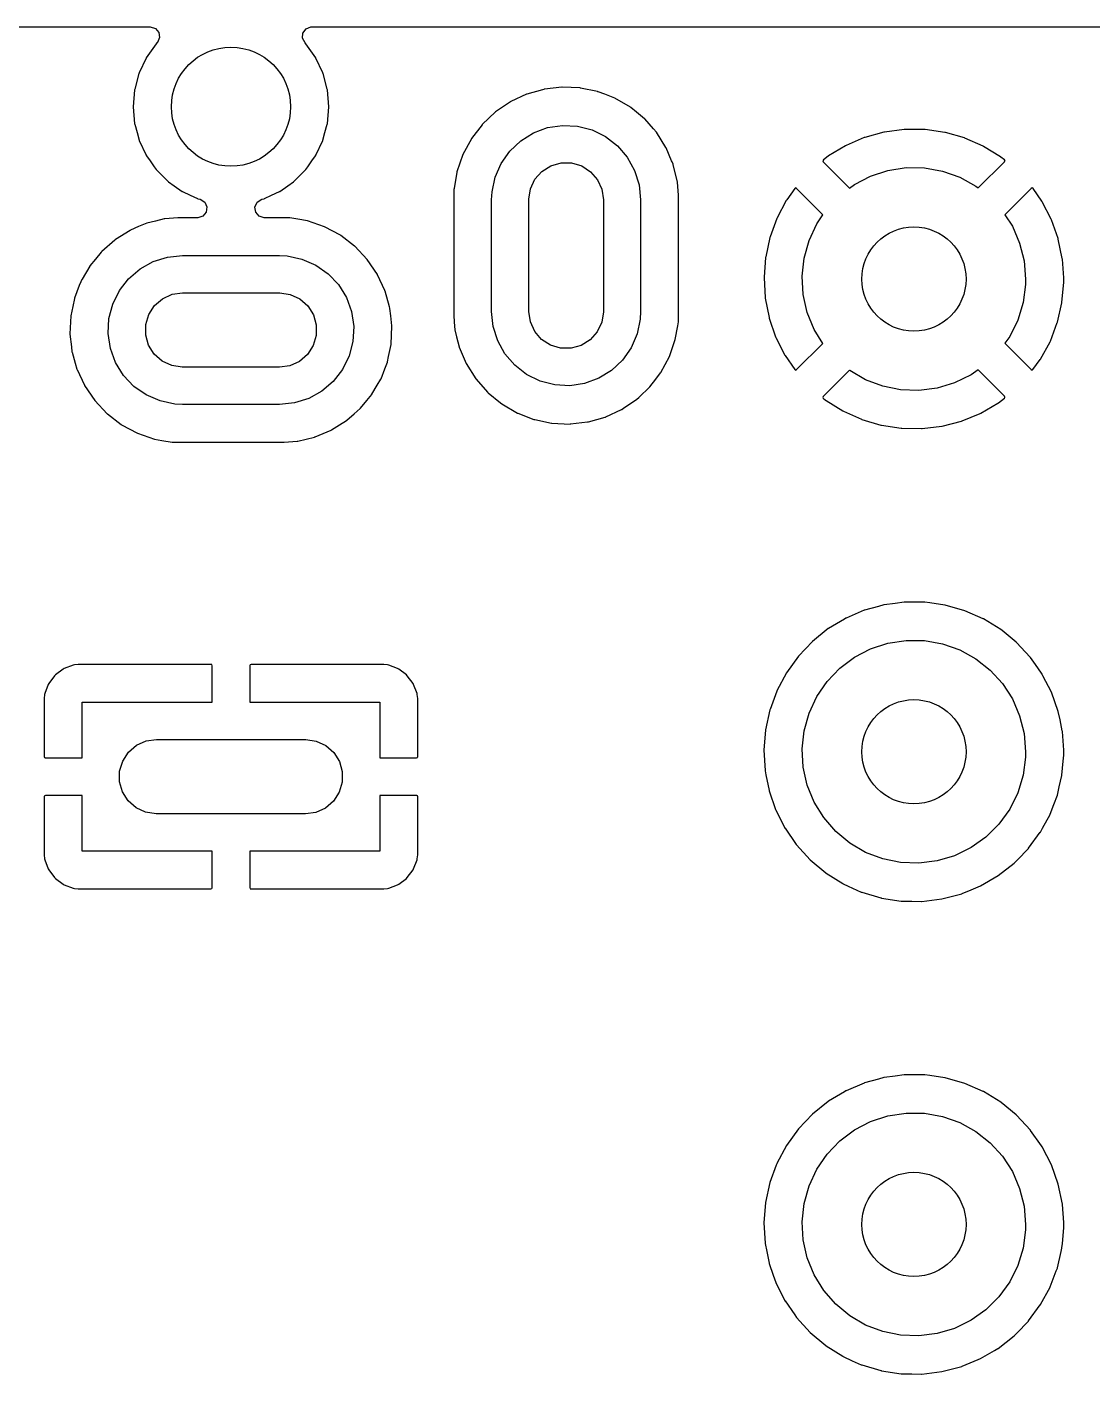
# Model space of a CAD drawing. Extents: x 108 to 192, y -154 to -46.
# Drawn here: x 136.96 to 151.26, y -64.33 to -46.23 of the extents above; entities that cross this region are included whole.
import ezdxf

# ---------------------------------------------------------------- set-up
doc = ezdxf.new("R2010")
doc.units = 0
doc.layers.add('BLACK', color=7, linetype='CONTINUOUS')

msp = doc.modelspace()

# ---------------------------------------------------------------- linework, layer by layer
at = {"layer": 'BLACK', "linetype": 'CONTINUOUS'}
for p, q in [((113.029, -46.2285), (138.617, -46.2285)), ((138.617, -46.2285), (138.685, -46.2485)), ((138.685, -46.2485), (138.731, -46.3022)), ((138.731, -46.3022), (138.742, -46.3724)), ((140.66, -46.3813), (140.665, -46.3105)), ((140.665, -46.3105), (140.708, -46.2536)), ((140.708, -46.2536), (140.774, -46.2288)), ((140.774, -46.2288), (140.783, -46.2285)), ((140.783, -46.2285), (187.326, -46.2285)), ((138.694, -46.4557), (138.562, -46.6433)), ((138.706, -46.4436), (138.694, -46.4557)), ((138.712, -46.437), (138.706, -46.4436)), ((138.742, -46.3724), (138.712, -46.437)), ((140.694, -46.4436), (140.66, -46.3813)), ((140.706, -46.4557), (140.694, -46.4436)), ((140.838, -46.6433), (140.706, -46.4557)), ((138.56, -46.6482), (138.468, -46.8458)), ((138.562, -46.6433), (138.56, -46.6482)), ((138.56, -46.6482), (138.56, -46.6482)), ((140.84, -46.6482), (140.838, -46.6433)), ((140.932, -46.8458), (140.84, -46.6482)), ((140.84, -46.6482), (140.84, -46.6482)), ((138.464, -46.8561), (138.408, -47.0648)), ((138.466, -46.8508), (138.464, -46.8561)), ((138.464, -46.8561), (138.464, -46.8561)), ((138.468, -46.8458), (138.466, -46.8508)), ((140.934, -46.8508), (140.932, -46.8458)), ((140.936, -46.8561), (140.934, -46.8508)), ((140.992, -47.0648), (140.936, -46.8561)), ((140.936, -46.8561), (140.936, -46.8561)), ((144.142, -47.0381), (143.911, -47.0648)), ((144.147, -47.0375), (144.142, -47.0381)), ((144.142, -47.0381), (144.142, -47.0381)), ((144.39, -47.0485), (144.147, -47.0375)), ((144.395, -47.0496), (144.39, -47.0485)), ((144.622, -47.0971), (144.395, -47.0496)), ((144.395, -47.0496), (144.395, -47.0496)), ((138.406, -47.0719), (138.387, -47.3)), ((138.408, -47.0648), (138.406, -47.0719)), ((140.994, -47.0719), (140.992, -47.0648)), ((141.013, -47.3), (140.994, -47.0719)), ((143.457, -47.232), (143.452, -47.2341)), ((143.668, -47.1336), (143.457, -47.232)), ((143.457, -47.232), (143.457, -47.232)), ((143.672, -47.1315), (143.668, -47.1336)), ((143.668, -47.1336), (143.668, -47.1336)), ((143.883, -47.0719), (143.672, -47.1315)), ((143.901, -47.0668), (143.883, -47.0719)), ((143.906, -47.0654), (143.901, -47.0668)), ((143.901, -47.0668), (143.901, -47.0668)), ((143.911, -47.0648), (143.906, -47.0654)), ((143.911, -47.0648), (143.911, -47.0648)), ((144.627, -47.0982), (144.622, -47.0971)), ((144.622, -47.0971), (144.622, -47.0971)), ((144.632, -47.1), (144.627, -47.0982)), ((144.72, -47.1336), (144.632, -47.1)), ((144.632, -47.1), (144.632, -47.1)), ((144.854, -47.1852), (144.72, -47.1336)), ((145.064, -47.3073), (144.854, -47.1852)), ((138.387, -47.3), (138.406, -47.5281)), ((140.994, -47.5281), (141.013, -47.3)), ((143.252, -47.3705), (143.075, -47.5373)), ((143.452, -47.2341), (143.252, -47.3705)), ((145.068, -47.3105), (145.064, -47.3073)), ((145.145, -47.374), (145.068, -47.3105)), ((145.068, -47.3105), (145.068, -47.3105)), ((145.251, -47.4613), (145.145, -47.374)), ((138.406, -47.5281), (138.408, -47.5334)), ((138.408, -47.5334), (138.408, -47.5334)), ((138.408, -47.5334), (138.439, -47.6477)), ((140.961, -47.6477), (140.992, -47.5334)), ((140.992, -47.5334), (140.994, -47.5281)), ((140.992, -47.5334), (140.992, -47.5334)), ((143.072, -47.5414), (142.931, -47.7262)), ((143.075, -47.5373), (143.072, -47.5414)), ((143.072, -47.5414), (143.072, -47.5414)), ((143.762, -47.6512), (143.951, -47.5814)), ((143.951, -47.5814), (144.151, -47.5512)), ((144.151, -47.5512), (144.353, -47.5618)), ((144.353, -47.5618), (144.549, -47.6127)), ((145.255, -47.4651), (145.251, -47.4613)), ((145.372, -47.5978), (145.255, -47.4651)), ((145.255, -47.4651), (145.255, -47.4651)), ((138.439, -47.6477), (138.466, -47.7492)), ((138.466, -47.7492), (138.468, -47.7542)), ((138.468, -47.7542), (138.468, -47.7542)), ((138.468, -47.7542), (138.56, -47.9518)), ((140.84, -47.9518), (140.932, -47.7542)), ((140.932, -47.7542), (140.934, -47.7492)), ((140.932, -47.7542), (140.932, -47.7542)), ((140.934, -47.7492), (140.961, -47.6477)), ((142.928, -47.7302), (142.813, -47.9441)), ((142.931, -47.7262), (142.928, -47.7302)), ((142.931, -47.7262), (142.931, -47.7262)), ((143.443, -47.8966), (143.59, -47.7577)), ((143.59, -47.7577), (143.762, -47.6512)), ((144.549, -47.6127), (144.73, -47.702)), ((144.73, -47.702), (144.89, -47.8258)), ((145.412, -47.6434), (145.372, -47.5978)), ((145.541, -47.8488), (145.412, -47.6434)), ((148.204, -47.7159), (147.96, -47.82)), ((148.212, -47.7131), (148.204, -47.7159)), ((148.468, -47.6431), (148.212, -47.7131)), ((148.476, -47.6415), (148.468, -47.6431)), ((148.739, -47.6068), (148.476, -47.6415)), ((148.748, -47.6063), (148.739, -47.6068)), ((149.013, -47.6077), (148.748, -47.6063)), ((149.022, -47.6083), (149.013, -47.6077)), ((149.284, -47.6457), (149.022, -47.6083)), ((149.293, -47.6475), (149.284, -47.6457)), ((149.548, -47.7201), (149.293, -47.6475)), ((149.556, -47.723), (149.548, -47.7201)), ((149.799, -47.8296), (149.556, -47.723)), ((138.56, -47.9518), (138.56, -47.9518)), ((138.56, -47.9518), (138.562, -47.9567)), ((138.562, -47.9567), (138.604, -48.0154)), ((140.796, -48.0154), (140.838, -47.9567)), ((140.838, -47.9567), (140.84, -47.9518)), ((140.84, -47.9518), (140.84, -47.9518)), ((142.813, -47.9441), (142.734, -48.1736)), ((143.327, -48.0621), (143.443, -47.8966)), ((144.89, -47.8258), (145.021, -47.9793)), ((145.543, -47.8535), (145.541, -47.8488)), ((145.617, -48.0275), (145.543, -47.8535)), ((147.953, -47.8239), (147.725, -47.9601)), ((147.96, -47.82), (147.953, -47.8239)), ((149.806, -47.8336), (149.799, -47.8296)), ((150.032, -47.9722), (149.806, -47.8336)), ((138.604, -48.0154), (138.669, -48.1093)), ((138.669, -48.1093), (138.694, -48.1443)), ((140.706, -48.1443), (140.731, -48.1093)), ((140.731, -48.1093), (140.796, -48.0154)), ((143.247, -48.2476), (143.327, -48.0621)), ((143.876, -48.1692), (143.996, -48.0936)), ((143.996, -48.0936), (144.132, -48.0546)), ((144.132, -48.0546), (144.274, -48.0555)), ((144.274, -48.0555), (144.41, -48.0961)), ((144.41, -48.0961), (144.529, -48.1732)), ((145.021, -47.9793), (145.119, -48.1561)), ((145.622, -48.0392), (145.617, -48.0275)), ((145.636, -48.0723), (145.622, -48.0392)), ((145.637, -48.0772), (145.636, -48.0723)), ((145.652, -48.1365), (145.637, -48.0772)), ((145.694, -48.308), (145.652, -48.1365)), ((147.655, -48.0154), (147.647, -48.0275)), ((147.647, -48.0275), (147.653, -48.0388)), ((147.653, -48.0388), (148.007, -48.3932)), ((147.718, -47.965), (147.655, -48.0154)), ((147.725, -47.9601), (147.718, -47.965)), ((148.522, -48.1558), (148.765, -48.1187)), ((148.765, -48.1187), (149.011, -48.1217)), ((149.011, -48.1217), (149.253, -48.1648)), ((149.734, -48.3921), (150.087, -48.0392)), ((150.039, -47.9771), (150.032, -47.9722)), ((150.086, -48.0158), (150.039, -47.9771)), ((150.094, -48.026), (150.086, -48.0158)), ((150.087, -48.0392), (150.093, -48.0275)), ((150.093, -48.0275), (150.094, -48.026)), ((138.694, -48.1443), (138.856, -48.3062)), ((138.856, -48.3062), (138.86, -48.3094)), ((138.86, -48.3094), (138.86, -48.3094)), ((138.86, -48.3094), (138.938, -48.3641)), ((140.462, -48.3641), (140.54, -48.3094)), ((140.54, -48.3094), (140.544, -48.3062)), ((140.54, -48.3094), (140.54, -48.3094)), ((140.544, -48.3062), (140.706, -48.1443)), ((142.733, -48.1786), (142.695, -48.3994)), ((142.734, -48.1736), (142.733, -48.1786)), ((143.205, -48.4455), (143.247, -48.2476)), ((143.722, -48.4038), (143.782, -48.2755)), ((143.782, -48.2755), (143.876, -48.1692)), ((144.529, -48.1732), (144.621, -48.2806)), ((144.621, -48.2806), (144.68, -48.4097)), ((145.119, -48.1561), (145.18, -48.3489)), ((145.694, -48.3131), (145.694, -48.308)), ((145.708, -48.4865), (145.694, -48.3131)), ((145.694, -48.3131), (145.694, -48.3131)), ((148.071, -48.3457), (148.289, -48.2322)), ((148.289, -48.2322), (148.522, -48.1558)), ((149.253, -48.1648), (149.485, -48.2468)), ((149.485, -48.2468), (149.7, -48.3656)), ((138.938, -48.3641), (139.043, -48.4375)), ((139.043, -48.4375), (139.048, -48.4398)), ((139.048, -48.4398), (139.048, -48.4398)), ((139.048, -48.4398), (139.154, -48.489)), ((139.154, -48.489), (139.251, -48.5343)), ((140.149, -48.5343), (140.246, -48.489)), ((140.246, -48.489), (140.352, -48.4398)), ((140.352, -48.4398), (140.357, -48.4375)), ((140.352, -48.4398), (140.352, -48.4398)), ((140.357, -48.4375), (140.462, -48.3641)), ((142.693, -48.4128), (142.691, -48.4419)), ((142.691, -48.4419), (142.691, -50.111)), ((142.695, -48.3994), (142.693, -48.4128)), ((143.2, -48.55), (143.205, -48.4455)), ((143.7, -48.5439), (143.722, -48.4038)), ((144.68, -48.4097), (144.7, -48.55)), ((145.18, -48.3489), (145.2, -48.55)), ((145.708, -48.489), (145.708, -48.4865)), ((145.708, -50.1581), (145.708, -48.489)), ((147.27, -48.4004), (147.162, -48.5509)), ((147.282, -48.3915), (147.27, -48.4004)), ((147.294, -48.398), (147.282, -48.3915)), ((147.649, -48.7527), (147.294, -48.398)), ((148.007, -48.3932), (148.071, -48.3457)), ((149.7, -48.3656), (149.734, -48.3921)), ((150.446, -48.3981), (150.092, -48.752)), ((150.46, -48.391), (150.446, -48.3981)), ((150.47, -48.3994), (150.46, -48.391)), ((150.589, -48.5689), (150.47, -48.3994)), ((139.251, -48.5343), (139.256, -48.5357)), ((139.256, -48.5357), (139.256, -48.5357)), ((139.256, -48.5357), (139.286, -48.5438)), ((139.286, -48.5438), (139.347, -48.5807)), ((139.347, -48.5807), (139.378, -48.6446)), ((139.378, -48.6446), (139.369, -48.7151)), ((140.022, -48.6476), (140.051, -48.583)), ((140.032, -48.7178), (140.022, -48.6476)), ((140.051, -48.583), (140.114, -48.5438)), ((140.114, -48.5438), (140.144, -48.5357)), ((140.144, -48.5357), (140.149, -48.5343)), ((140.144, -48.5357), (140.144, -48.5357)), ((143.2, -50.05), (143.2, -48.55)), ((143.7, -48.55), (143.7, -48.5439)), ((143.7, -50.05), (143.7, -48.55)), ((144.7, -48.55), (144.7, -50.05)), ((145.2, -48.55), (145.2, -50.05)), ((147.157, -48.5582), (147.033, -48.7926)), ((147.162, -48.5509), (147.157, -48.5582)), ((150.594, -48.5762), (150.589, -48.5689)), ((150.715, -48.8119), (150.594, -48.5762)), ((138.687, -48.8358), (138.572, -48.864)), ((138.803, -48.8073), (138.687, -48.8358)), ((138.808, -48.8061), (138.803, -48.8073)), ((138.803, -48.8073), (138.803, -48.8073)), ((138.813, -48.8057), (138.808, -48.8061)), ((138.986, -48.7917), (138.813, -48.8057)), ((138.813, -48.8057), (138.813, -48.8057)), ((138.989, -48.7915), (138.986, -48.7917)), ((138.986, -48.7917), (138.986, -48.7917)), ((139.254, -48.7915), (138.989, -48.7915)), ((139.324, -48.7698), (139.254, -48.7915)), ((139.369, -48.7151), (139.324, -48.7698)), ((140.078, -48.7715), (140.032, -48.7178)), ((140.146, -48.7915), (140.078, -48.7715)), ((140.458, -48.7915), (140.146, -48.7915)), ((140.459, -48.7916), (140.458, -48.7915)), ((140.483, -48.7926), (140.459, -48.7916)), ((140.459, -48.7916), (140.459, -48.7916)), ((140.487, -48.7928), (140.483, -48.7926)), ((140.483, -48.7926), (140.483, -48.7926)), ((140.491, -48.7935), (140.487, -48.7928)), ((140.597, -48.8119), (140.491, -48.7935)), ((140.491, -48.7935), (140.491, -48.7935)), ((140.726, -48.8341), (140.597, -48.8119)), ((140.956, -48.9132), (140.726, -48.8341)), ((147.03, -48.8004), (146.939, -49.0494)), ((147.033, -48.7926), (147.03, -48.8004)), ((147.566, -48.8741), (147.649, -48.7527)), ((150.092, -48.752), (150.192, -48.9062)), ((150.719, -48.8197), (150.715, -48.8119)), ((150.807, -49.0697), (150.719, -48.8197)), ((138.345, -48.9615), (138.148, -49.0855)), ((138.349, -48.9588), (138.345, -48.9615)), ((138.46, -48.9115), (138.349, -48.9588)), ((138.568, -48.8659), (138.46, -48.9115)), ((138.572, -48.864), (138.568, -48.8659)), ((138.568, -48.8659), (138.568, -48.8659)), ((141.17, -49.0279), (140.956, -48.9132)), ((141.174, -49.0309), (141.17, -49.0279)), ((141.174, -49.031), (141.174, -49.0309)), ((141.359, -49.1722), (141.174, -49.031)), ((147.462, -49.0971), (147.566, -48.8741)), ((150.192, -48.9062), (150.29, -49.1316)), ((138.14, -49.0915), (137.965, -49.2453)), ((138.143, -49.0882), (138.14, -49.0915)), ((138.148, -49.0855), (138.143, -49.0882)), ((138.148, -49.0855), (138.148, -49.0855)), ((141.363, -49.1753), (141.359, -49.1722)), ((141.529, -49.3517), (141.363, -49.1753)), ((146.936, -49.0577), (146.88, -49.3168)), ((146.939, -49.0494), (146.936, -49.0577)), ((147.397, -49.3339), (147.462, -49.0971)), ((150.29, -49.1316), (150.35, -49.37)), ((150.809, -49.0779), (150.807, -49.0697)), ((150.863, -49.3376), (150.809, -49.0779)), ((137.881, -49.3461), (137.807, -49.4363)), ((137.958, -49.2526), (137.881, -49.3461)), ((137.961, -49.2487), (137.958, -49.2526)), ((137.958, -49.2526), (137.958, -49.2526)), ((137.965, -49.2454), (137.961, -49.2487)), ((137.965, -49.2453), (137.965, -49.2454)), ((138.479, -49.4789), (138.656, -49.3809)), ((138.656, -49.3809), (138.849, -49.3204)), ((138.849, -49.3204), (139.05, -49.3)), ((139.05, -49.3), (140.35, -49.3)), ((140.35, -49.3), (140.455, -49.3055)), ((140.455, -49.3055), (140.652, -49.3468)), ((140.652, -49.3468), (140.838, -49.4271)), ((141.666, -49.5525), (141.529, -49.3517)), ((146.879, -49.3252), (146.858, -49.5897)), ((146.88, -49.3168), (146.879, -49.3252)), ((147.37, -49.5784), (147.397, -49.3339)), ((150.35, -49.37), (150.37, -49.615)), ((150.864, -49.3461), (150.863, -49.3376)), ((150.882, -49.5982), (150.864, -49.3461)), ((137.805, -49.4406), (137.702, -49.6175)), ((137.807, -49.4363), (137.805, -49.4406)), ((138.326, -49.6104), (138.479, -49.4789)), ((140.838, -49.4271), (141.003, -49.543)), ((141.003, -49.543), (141.142, -49.6899)), ((141.668, -49.557), (141.666, -49.5525)), ((141.766, -49.7679), (141.668, -49.557)), ((141.668, -49.557), (141.668, -49.557)), ((147.385, -49.8238), (147.37, -49.5784)), ((137.663, -49.7041), (137.598, -49.8727)), ((137.683, -49.6508), (137.663, -49.7041)), ((137.685, -49.6461), (137.683, -49.6508)), ((137.702, -49.6175), (137.685, -49.6461)), ((138.202, -49.7701), (138.326, -49.6104)), ((141.142, -49.6899), (141.249, -49.8616)), ((146.858, -49.5897), (146.858, -49.5982)), ((146.858, -49.5982), (146.873, -49.863)), ((150.368, -49.6883), (150.336, -49.932)), ((150.37, -49.615), (150.368, -49.6883)), ((150.858, -49.9256), (150.882, -49.6596)), ((150.883, -49.6125), (150.882, -49.5982)), ((150.882, -49.6547), (150.883, -49.6175)), ((150.882, -49.6596), (150.882, -49.6547)), ((150.883, -49.6175), (150.883, -49.6125)), ((137.597, -49.8777), (137.575, -49.9838)), ((137.598, -49.8727), (137.597, -49.8777)), ((137.597, -49.8777), (137.597, -49.8777)), ((138.113, -49.9514), (138.202, -49.7701)), ((138.673, -49.9713), (138.781, -49.8788)), ((138.781, -49.8788), (138.91, -49.8201)), ((138.91, -49.8201), (139.05, -49.8)), ((139.05, -49.8), (140.35, -49.8)), ((140.35, -49.8), (140.356, -49.8)), ((140.356, -49.8), (140.496, -49.8218)), ((140.496, -49.8218), (140.625, -49.8821)), ((140.625, -49.8821), (140.731, -49.9759)), ((141.249, -49.8616), (141.319, -50.0513)), ((141.768, -49.7725), (141.766, -49.7679)), ((141.766, -49.7679), (141.766, -49.7679)), ((141.77, -49.7773), (141.768, -49.7725)), ((141.829, -49.987), (141.77, -49.7773)), ((146.873, -49.863), (146.874, -49.8715)), ((146.874, -49.8715), (146.925, -50.1317)), ((147.439, -50.0636), (147.385, -49.8238)), ((150.336, -49.932), (150.265, -50.1672)), ((150.798, -50.1925), (150.857, -49.934)), ((150.857, -49.934), (150.858, -49.9256)), ((137.549, -50.1103), (137.538, -50.3528)), ((137.575, -49.9838), (137.549, -50.1103)), ((138.062, -50.147), (138.113, -49.9514)), ((138.555, -50.2261), (138.596, -50.0903)), ((138.596, -50.0903), (138.673, -49.9713)), ((140.731, -49.9759), (140.806, -50.0958)), ((140.806, -50.0958), (140.845, -50.2321)), ((141.319, -50.0513), (141.349, -50.2511)), ((141.835, -50.006), (141.829, -49.987)), ((141.835, -50.0111), (141.835, -50.006)), ((141.847, -50.111), (141.835, -50.0111)), ((141.835, -50.0111), (141.835, -50.0111)), ((141.862, -50.2422), (141.847, -50.111)), ((142.691, -50.111), (142.692, -50.1135)), ((142.692, -50.1135), (142.703, -50.2522)), ((142.692, -50.1135), (142.692, -50.1135)), ((143.22, -50.2511), (143.2, -50.05)), ((143.72, -50.1903), (143.7, -50.05)), ((144.7, -50.0561), (144.678, -50.1962)), ((144.7, -50.05), (144.7, -50.0561)), ((145.2, -50.05), (145.195, -50.1545)), ((147.531, -50.2913), (147.439, -50.0636)), ((138.051, -50.3488), (138.062, -50.147)), ((138.555, -50.3679), (138.555, -50.2261)), ((140.845, -50.2321), (140.845, -50.3739)), ((141.349, -50.2511), (141.338, -50.453)), ((141.851, -50.4897), (141.862, -50.2472)), ((141.862, -50.2472), (141.862, -50.2422)), ((142.703, -50.2522), (142.706, -50.292)), ((142.706, -50.292), (142.707, -50.2969)), ((142.707, -50.2969), (142.707, -50.2969)), ((142.707, -50.2969), (142.73, -50.3909)), ((143.281, -50.4439), (143.22, -50.2511)), ((143.779, -50.3194), (143.72, -50.1903)), ((144.678, -50.1962), (144.618, -50.3245)), ((145.195, -50.1545), (145.153, -50.3524)), ((145.666, -50.4264), (145.698, -50.2422)), ((145.698, -50.2422), (145.707, -50.1911)), ((145.707, -50.1872), (145.708, -50.1581)), ((145.707, -50.1911), (145.707, -50.1872)), ((145.707, -50.1911), (145.707, -50.1911)), ((146.925, -50.1317), (146.927, -50.14)), ((146.927, -50.14), (147.013, -50.3909)), ((147.646, -50.4794), (147.531, -50.2913)), ((150.265, -50.1672), (150.156, -50.3876)), ((150.702, -50.4488), (150.795, -50.2007)), ((150.795, -50.2007), (150.798, -50.1925)), ((137.538, -50.3528), (137.538, -50.3578)), ((137.538, -50.3578), (137.538, -50.3578)), ((137.538, -50.3578), (137.558, -50.5277)), ((138.081, -50.5487), (138.051, -50.3488)), ((138.594, -50.5042), (138.555, -50.3679)), ((140.845, -50.3739), (140.804, -50.5097)), ((141.338, -50.453), (141.287, -50.6486)), ((141.85, -50.4946), (141.851, -50.4897)), ((142.73, -50.3909), (142.764, -50.5277)), ((143.379, -50.6207), (143.281, -50.4439)), ((143.871, -50.4268), (143.779, -50.3194)), ((143.99, -50.5039), (143.871, -50.4268)), ((144.524, -50.4308), (144.404, -50.5064)), ((144.618, -50.3245), (144.524, -50.4308)), ((145.153, -50.3524), (145.073, -50.5379)), ((145.587, -50.6559), (145.666, -50.4264)), ((147.013, -50.3909), (147.016, -50.3988)), ((147.016, -50.3988), (147.136, -50.6357)), ((147.293, -50.8324), (147.646, -50.4794)), ((150.156, -50.3876), (150.091, -50.4772)), ((150.091, -50.4772), (150.446, -50.8315)), ((150.571, -50.6897), (150.698, -50.4566)), ((150.698, -50.4566), (150.702, -50.4488)), ((137.558, -50.5277), (137.565, -50.594)), ((137.565, -50.594), (137.567, -50.5988)), ((137.567, -50.5988), (137.567, -50.5988)), ((137.567, -50.5988), (137.609, -50.7465)), ((138.151, -50.7384), (138.081, -50.5487)), ((138.669, -50.6241), (138.594, -50.5042)), ((138.775, -50.7179), (138.669, -50.6241)), ((140.727, -50.6287), (140.619, -50.7212)), ((140.804, -50.5097), (140.727, -50.6287)), ((141.287, -50.6486), (141.198, -50.8299)), ((141.802, -50.7273), (141.817, -50.6559)), ((141.817, -50.6559), (141.85, -50.4946)), ((141.85, -50.4946), (141.85, -50.4946)), ((142.764, -50.5277), (142.766, -50.5324)), ((142.766, -50.5324), (142.766, -50.5324)), ((142.766, -50.5324), (142.792, -50.594)), ((142.792, -50.594), (142.859, -50.7512)), ((143.51, -50.7742), (143.379, -50.6207)), ((144.126, -50.5445), (143.99, -50.5039)), ((144.268, -50.5454), (144.126, -50.5445)), ((144.404, -50.5064), (144.268, -50.5454)), ((145.073, -50.5379), (144.957, -50.7034)), ((145.472, -50.8698), (145.587, -50.6559)), ((147.136, -50.6357), (147.14, -50.6431)), ((147.14, -50.6431), (147.269, -50.8312)), ((137.609, -50.7465), (137.632, -50.8275)), ((137.632, -50.8275), (137.634, -50.8321)), ((137.634, -50.8321), (137.634, -50.8321)), ((137.634, -50.8321), (137.732, -51.043)), ((138.258, -50.9101), (138.151, -50.7384)), ((138.904, -50.7782), (138.775, -50.7179)), ((139.044, -50.8), (138.904, -50.7782)), ((139.05, -50.8), (139.044, -50.8)), ((140.35, -50.8), (139.05, -50.8)), ((140.49, -50.7799), (140.35, -50.8)), ((140.619, -50.7212), (140.49, -50.7799)), ((141.198, -50.8299), (141.074, -50.9896)), ((141.715, -50.9539), (141.765, -50.8227)), ((141.765, -50.8227), (141.8, -50.732)), ((141.8, -50.732), (141.802, -50.7273)), ((141.8, -50.732), (141.8, -50.732)), ((142.859, -50.7512), (142.988, -50.9566)), ((143.67, -50.898), (143.51, -50.7742)), ((144.81, -50.8423), (144.638, -50.9488)), ((144.957, -50.7034), (144.81, -50.8423)), ((147.269, -50.8312), (147.28, -50.8396)), ((147.28, -50.8396), (147.293, -50.8324)), ((148.005, -50.8396), (147.653, -51.1913)), ((148.01, -50.8437), (148.005, -50.8396)), ((148.222, -50.9677), (148.01, -50.8437)), ((149.732, -50.8363), (149.638, -50.9034)), ((150.087, -51.1908), (149.732, -50.8363)), ((150.446, -50.8315), (150.458, -50.8382)), ((150.458, -50.8382), (150.469, -50.8295)), ((150.469, -50.8295), (150.567, -50.6969)), ((150.567, -50.6969), (150.571, -50.6897)), ((138.397, -51.057), (138.258, -50.9101)), ((141.074, -50.9896), (140.921, -51.1211)), ((141.663, -51.043), (141.712, -50.9583)), ((141.712, -50.9583), (141.715, -50.9539)), ((141.712, -50.9583), (141.712, -50.9583)), ((142.988, -50.9566), (142.992, -50.9604)), ((142.992, -50.9604), (143.145, -51.1349)), ((143.851, -50.9873), (143.67, -50.898)), ((144.047, -51.0382), (143.851, -50.9873)), ((144.449, -51.0186), (144.249, -51.0488)), ((144.638, -50.9488), (144.449, -51.0186)), ((145.325, -51.0627), (145.404, -50.9583)), ((145.404, -50.9583), (145.469, -50.8738)), ((145.469, -50.8738), (145.472, -50.8698)), ((145.469, -50.8738), (145.469, -50.8738)), ((148.452, -51.0554), (148.222, -50.9677)), ((149.417, -51.0116), (149.182, -51.0822)), ((149.638, -50.9034), (149.417, -51.0116)), ((137.732, -51.043), (137.734, -51.0475)), ((137.734, -51.0475), (137.871, -51.2483)), ((138.562, -51.1729), (138.397, -51.057)), ((138.748, -51.2532), (138.562, -51.1729)), ((140.921, -51.1211), (140.744, -51.2191)), ((141.523, -51.2483), (141.59, -51.1676)), ((141.59, -51.1676), (141.593, -51.1637)), ((141.59, -51.1676), (141.59, -51.1676)), ((141.593, -51.1637), (141.663, -51.043)), ((143.145, -51.1349), (143.145, -51.1349)), ((143.145, -51.1349), (143.149, -51.1387)), ((143.149, -51.1387), (143.153, -51.1419)), ((143.153, -51.1419), (143.153, -51.1419)), ((143.153, -51.1419), (143.317, -51.277)), ((144.249, -51.0488), (144.047, -51.0382)), ((145.148, -51.2295), (145.175, -51.2047)), ((145.175, -51.2047), (145.325, -51.0627)), ((147.653, -51.1913), (147.646, -51.2047)), ((147.646, -51.2047), (147.653, -51.2146)), ((148.692, -51.1044), (148.452, -51.0554)), ((148.938, -51.1135), (148.692, -51.1044)), ((149.182, -51.0822), (148.938, -51.1135)), ((150.085, -51.2143), (150.092, -51.2047)), ((150.093, -51.2024), (150.087, -51.1908)), ((150.092, -51.2047), (150.093, -51.2024)), ((137.871, -51.2483), (138.037, -51.4247)), ((138.945, -51.2945), (138.748, -51.2532)), ((139.05, -51.3), (138.945, -51.2945)), ((140.35, -51.3), (139.05, -51.3)), ((140.551, -51.2796), (140.35, -51.3)), ((140.744, -51.2191), (140.551, -51.2796)), ((141.355, -51.4247), (141.435, -51.3546)), ((141.435, -51.3546), (141.439, -51.3513)), ((141.435, -51.3546), (141.435, -51.3546)), ((141.439, -51.3513), (141.523, -51.2483)), ((143.317, -51.277), (143.336, -51.2927)), ((143.336, -51.2927), (143.546, -51.4148)), ((144.732, -51.4664), (144.943, -51.368)), ((144.943, -51.368), (144.948, -51.3659)), ((144.943, -51.368), (144.943, -51.368)), ((144.948, -51.3659), (144.975, -51.3474)), ((144.975, -51.3474), (145.144, -51.2323)), ((145.144, -51.2323), (145.148, -51.2295)), ((147.653, -51.2146), (147.684, -51.2406)), ((147.684, -51.2406), (147.691, -51.2456)), ((147.691, -51.2456), (147.915, -51.3865)), ((147.915, -51.3865), (147.923, -51.3906)), ((147.923, -51.3906), (148.165, -51.4997)), ((149.769, -51.4156), (149.998, -51.2818)), ((149.998, -51.2818), (150.005, -51.277)), ((150.005, -51.277), (150.085, -51.2143)), ((138.037, -51.4247), (138.041, -51.4278)), ((138.041, -51.4278), (138.041, -51.4278)), ((138.041, -51.4278), (138.226, -51.569)), ((138.226, -51.569), (138.226, -51.569)), ((138.226, -51.569), (138.23, -51.5721)), ((138.23, -51.5721), (138.444, -51.6868)), ((141.051, -51.6412), (141.157, -51.5745)), ((141.157, -51.5745), (141.252, -51.5145)), ((141.252, -51.5145), (141.257, -51.5118)), ((141.252, -51.5145), (141.252, -51.5145)), ((141.257, -51.5118), (141.355, -51.4247)), ((143.546, -51.4148), (143.551, -51.4167)), ((143.551, -51.4167), (143.768, -51.5)), ((143.768, -51.5), (143.768, -51.5)), ((143.768, -51.5), (143.773, -51.5018)), ((143.773, -51.5018), (143.778, -51.5029)), ((143.778, -51.5029), (143.778, -51.5029)), ((143.778, -51.5029), (144.005, -51.5504)), ((144.005, -51.5504), (144.005, -51.5504)), ((144.005, -51.5504), (144.01, -51.5515)), ((144.01, -51.5515), (144.253, -51.5625)), ((144.253, -51.5625), (144.258, -51.5619)), ((144.258, -51.5619), (144.489, -51.5352)), ((144.258, -51.5619), (144.258, -51.5619)), ((144.489, -51.5352), (144.494, -51.5346)), ((144.489, -51.5352), (144.489, -51.5352)), ((144.494, -51.5346), (144.499, -51.5332)), ((144.499, -51.5332), (144.723, -51.4699)), ((144.499, -51.5332), (144.499, -51.5332)), ((144.723, -51.4699), (144.728, -51.4685)), ((144.723, -51.4699), (144.723, -51.4699)), ((144.728, -51.4685), (144.732, -51.4664)), ((144.732, -51.4664), (144.732, -51.4664)), ((148.165, -51.4997), (148.173, -51.5027)), ((148.173, -51.5027), (148.427, -51.578)), ((149.251, -51.591), (149.508, -51.5237)), ((149.508, -51.5237), (149.516, -51.5209)), ((149.516, -51.5209), (149.761, -51.4194)), ((149.761, -51.4194), (149.769, -51.4156)), ((138.444, -51.6868), (138.674, -51.7659)), ((140.597, -51.7927), (140.823, -51.7372)), ((140.823, -51.7372), (140.828, -51.736)), ((140.828, -51.736), (140.832, -51.7341)), ((140.832, -51.7341), (141.046, -51.6432)), ((140.832, -51.7341), (140.832, -51.7341)), ((141.046, -51.6432), (141.051, -51.6412)), ((148.427, -51.578), (148.435, -51.5799)), ((148.435, -51.5799), (148.697, -51.62)), ((148.697, -51.62), (148.706, -51.6207)), ((148.706, -51.6207), (148.971, -51.6249)), ((148.971, -51.6249), (148.98, -51.6244)), ((148.98, -51.6244), (149.243, -51.5926)), ((149.243, -51.5926), (149.251, -51.591)), ((138.674, -51.7659), (138.773, -51.783)), ((138.773, -51.783), (138.909, -51.8065)), ((138.909, -51.8065), (138.909, -51.8065)), ((138.909, -51.8065), (138.913, -51.8072)), ((138.913, -51.8072), (138.917, -51.8074)), ((138.917, -51.8074), (138.917, -51.8074)), ((138.917, -51.8074), (138.941, -51.8084)), ((138.941, -51.8084), (138.941, -51.8084)), ((138.941, -51.8084), (138.942, -51.8085)), ((138.942, -51.8085), (140.411, -51.8085)), ((140.411, -51.8085), (140.414, -51.8083)), ((140.414, -51.8083), (140.587, -51.7943)), ((140.414, -51.8083), (140.414, -51.8083)), ((140.587, -51.7943), (140.592, -51.7939)), ((140.587, -51.7943), (140.587, -51.7943)), ((140.592, -51.7939), (140.597, -51.7927)), ((140.597, -51.7927), (140.597, -51.7927)), ((148.204, -54.0655), (147.96, -54.1695)), ((148.208, -54.0638), (148.204, -54.0655)), ((148.395, -54.0126), (148.208, -54.0638)), ((148.468, -53.9927), (148.395, -54.0126)), ((148.472, -53.9915), (148.468, -53.9927)), ((148.468, -53.9927), (148.468, -53.9927)), ((148.62, -53.972), (148.472, -53.9915)), ((148.739, -53.9563), (148.62, -53.972)), ((148.744, -53.9558), (148.739, -53.9563)), ((148.739, -53.9563), (148.739, -53.9563)), ((148.748, -53.9558), (148.744, -53.9558)), ((148.874, -53.9565), (148.748, -53.9558)), ((148.748, -53.9558), (148.748, -53.9558)), ((149.017, -53.9572), (148.874, -53.9565)), ((149.084, -53.9667), (149.017, -53.9572)), ((149.284, -53.9952), (149.084, -53.9667)), ((149.289, -53.9958), (149.284, -53.9952)), ((149.284, -53.9952), (149.284, -53.9952)), ((149.552, -54.0708), (149.289, -53.9958)), ((149.556, -54.0725), (149.552, -54.0708)), ((149.799, -54.1792), (149.556, -54.0725)), ((149.556, -54.0725), (149.556, -54.0725)), ((147.936, -54.1831), (147.725, -54.3097)), ((147.956, -54.1712), (147.936, -54.1831)), ((147.96, -54.1695), (147.956, -54.1712)), ((147.96, -54.1695), (147.96, -54.1695)), ((149.803, -54.1809), (149.799, -54.1792)), ((150.036, -54.324), (149.803, -54.1809)), ((147.721, -54.3119), (147.507, -54.4831)), ((147.725, -54.3097), (147.721, -54.3119)), ((147.725, -54.3097), (147.725, -54.3097)), ((148.522, -54.5058), (148.765, -54.4687)), ((148.765, -54.4687), (149.011, -54.4717)), ((150.054, -54.3386), (150.036, -54.324)), ((150.245, -54.4947), (150.054, -54.3386)), ((147.507, -54.4831), (147.319, -54.6817)), ((148.071, -54.6957), (148.289, -54.5822)), ((148.289, -54.5822), (148.522, -54.5058)), ((149.011, -54.4717), (149.253, -54.5148)), ((149.253, -54.5148), (149.485, -54.5968)), ((149.485, -54.5968), (149.7, -54.7156)), ((150.248, -54.4974), (150.245, -54.4947)), ((150.245, -54.4947), (150.245, -54.4947)), ((150.251, -54.5006), (150.248, -54.4974)), ((150.364, -54.6226), (150.251, -54.5006)), ((150.251, -54.5006), (150.251, -54.5006)), ((150.435, -54.6981), (150.364, -54.6226)), ((137.582, -54.8015), (137.462, -54.8467)), ((137.598, -54.7979), (137.582, -54.8015)), ((137.649, -54.7924), (137.598, -54.7979)), ((137.655, -54.792), (137.649, -54.7924)), ((139.432, -54.792), (137.655, -54.792)), ((139.44, -54.7937), (139.432, -54.792)), ((139.442, -54.7949), (139.44, -54.7937)), ((139.446, -54.8101), (139.442, -54.7949)), ((139.446, -55.3), (139.446, -54.8101)), ((139.956, -54.7979), (139.954, -54.8055)), ((139.954, -54.8055), (139.954, -55.3)), ((139.957, -54.7965), (139.956, -54.7979)), ((139.972, -54.792), (139.957, -54.7965)), ((141.745, -54.792), (139.972, -54.792)), ((141.751, -54.7924), (141.745, -54.792)), ((141.802, -54.7979), (141.751, -54.7924)), ((141.818, -54.8015), (141.802, -54.7979)), ((141.938, -54.8467), (141.818, -54.8015)), ((147.319, -54.6817), (147.159, -54.9041)), ((147.874, -54.8433), (148.071, -54.6957)), ((149.7, -54.7156), (149.893, -54.868)), ((150.501, -54.792), (150.435, -54.6981)), ((150.582, -54.9079), (150.501, -54.792)), ((137.332, -54.9443), (137.255, -55.0464)), ((137.344, -54.9317), (137.332, -54.9443)), ((137.446, -54.8552), (137.344, -54.9317)), ((137.462, -54.8467), (137.446, -54.8552)), ((141.954, -54.8552), (141.938, -54.8467)), ((142.056, -54.9317), (141.954, -54.8552)), ((142.068, -54.9443), (142.056, -54.9317)), ((142.145, -55.0464), (142.068, -54.9443)), ((147.159, -54.9041), (147.031, -55.1462)), ((147.704, -55.021), (147.874, -54.8433)), ((149.893, -54.868), (150.058, -55.0498)), ((150.592, -54.9221), (150.582, -54.9079)), ((150.594, -54.9259), (150.592, -54.9221)), ((150.603, -54.9443), (150.594, -54.9259)), ((150.594, -54.9259), (150.594, -54.9259)), ((150.718, -55.1655), (150.603, -54.9443)), ((137.202, -55.1824), (137.198, -55.1976)), ((137.247, -55.0619), (137.202, -55.1824)), ((137.255, -55.0464), (137.247, -55.0619)), ((142.153, -55.0619), (142.145, -55.0464)), ((142.198, -55.1824), (142.153, -55.0619)), ((142.202, -55.1976), (142.198, -55.1824)), ((147.029, -55.1502), (146.938, -55.3993)), ((147.031, -55.1462), (147.029, -55.1502)), ((147.029, -55.1502), (147.029, -55.1502)), ((147.566, -55.2241), (147.704, -55.021)), ((150.058, -55.0498), (150.192, -55.2562)), ((150.809, -55.4236), (150.718, -55.1655)), ((137.198, -55.1976), (137.192, -55.2485)), ((137.192, -55.2485), (137.192, -55.2553)), ((137.192, -55.2553), (137.192, -56.0279)), ((137.7, -56.046), (137.7, -55.3)), ((137.7, -55.3), (139.446, -55.3)), ((139.954, -55.3), (141.7, -55.3)), ((141.7, -55.3), (141.7, -56.046)), ((142.208, -55.2485), (142.202, -55.1976)), ((142.208, -55.2553), (142.208, -55.2485)), ((142.208, -56.0325), (142.208, -55.2553)), ((147.462, -55.4471), (147.566, -55.2241)), ((150.192, -55.2562), (150.29, -55.4816)), ((146.937, -55.4033), (146.878, -55.6709)), ((146.938, -55.3993), (146.937, -55.4033)), ((147.397, -55.6839), (147.462, -55.4471)), ((150.29, -55.4816), (150.35, -55.72)), ((150.832, -55.5351), (150.809, -55.4236)), ((150.863, -55.6866), (150.832, -55.5351)), ((146.878, -55.6709), (146.857, -55.9439)), ((147.37, -55.9284), (147.397, -55.6839)), ((150.35, -55.72), (150.37, -55.965)), ((150.865, -55.6918), (150.863, -55.6866)), ((150.882, -55.9439), (150.865, -55.6918)), ((138.323, -55.9713), (138.431, -55.8788)), ((138.431, -55.8788), (138.56, -55.8201)), ((138.56, -55.8201), (138.7, -55.8)), ((138.7, -55.8), (140.7, -55.8)), ((140.7, -55.8), (140.706, -55.8)), ((140.706, -55.8), (140.846, -55.8218)), ((140.846, -55.8218), (140.975, -55.8821)), ((140.975, -55.8821), (141.081, -55.9759)), ((137.192, -56.0279), (137.196, -56.0431)), ((137.196, -56.0431), (137.198, -56.0443)), ((137.198, -56.0443), (137.206, -56.046)), ((137.206, -56.046), (137.7, -56.046)), ((138.205, -56.2261), (138.246, -56.0903)), ((138.246, -56.0903), (138.323, -55.9713)), ((141.081, -55.9759), (141.156, -56.0958)), ((141.156, -56.0958), (141.195, -56.2321)), ((141.7, -56.046), (142.19, -56.046)), ((142.19, -56.046), (142.205, -56.0415)), ((142.205, -56.0415), (142.206, -56.0401)), ((142.206, -56.0401), (142.208, -56.0325)), ((146.857, -55.9439), (146.873, -56.2173)), ((147.385, -56.1738), (147.37, -55.9284)), ((150.368, -56.0383), (150.336, -56.282)), ((150.37, -55.965), (150.368, -56.0383)), ((150.858, -56.2799), (150.875, -56.0931)), ((150.875, -56.0931), (150.883, -56.0096)), ((150.883, -55.965), (150.882, -55.9439)), ((150.883, -56.0072), (150.883, -55.965)), ((150.883, -56.0096), (150.883, -56.0072)), ((150.883, -56.0096), (150.883, -56.0096)), ((138.205, -56.3679), (138.205, -56.2261)), ((141.195, -56.2321), (141.195, -56.3739)), ((146.873, -56.2173), (146.874, -56.2215)), ((146.874, -56.2215), (146.874, -56.2215)), ((146.874, -56.2215), (146.884, -56.2757)), ((146.884, -56.2757), (146.925, -56.4861)), ((147.439, -56.4136), (147.385, -56.1738)), ((150.857, -56.2841), (150.858, -56.2799)), ((138.244, -56.5042), (138.205, -56.3679)), ((141.195, -56.3739), (141.154, -56.5097)), ((147.531, -56.6413), (147.439, -56.4136)), ((150.336, -56.282), (150.265, -56.5172)), ((150.797, -56.5469), (150.822, -56.4384)), ((150.822, -56.4384), (150.857, -56.2841)), ((150.857, -56.2841), (150.857, -56.2841)), ((137.194, -56.5599), (137.192, -56.5675)), ((137.192, -56.5675), (137.192, -57.3447)), ((137.195, -56.5585), (137.194, -56.5599)), ((137.21, -56.554), (137.195, -56.5585)), ((137.7, -56.554), (137.21, -56.554)), ((137.7, -57.3), (137.7, -56.554)), ((138.319, -56.6241), (138.244, -56.5042)), ((138.425, -56.7179), (138.319, -56.6241)), ((141.077, -56.6287), (140.969, -56.7212)), ((141.154, -56.5097), (141.077, -56.6287)), ((142.194, -56.554), (141.7, -56.554)), ((141.7, -56.554), (141.7, -57.3)), ((142.202, -56.5557), (142.194, -56.554)), ((142.204, -56.5569), (142.202, -56.5557)), ((142.208, -56.5721), (142.204, -56.5569)), ((142.208, -57.3447), (142.208, -56.5721)), ((146.925, -56.4861), (146.927, -56.4901)), ((146.927, -56.4901), (146.927, -56.4901)), ((146.927, -56.4901), (147.013, -56.7411)), ((147.66, -56.8509), (147.531, -56.6413)), ((150.265, -56.5172), (150.156, -56.7376)), ((150.749, -56.675), (150.796, -56.5509)), ((150.796, -56.5509), (150.797, -56.5469)), ((150.796, -56.5509), (150.796, -56.5509)), ((138.554, -56.7782), (138.425, -56.7179)), ((138.694, -56.8), (138.554, -56.7782)), ((138.7, -56.8), (138.694, -56.8)), ((140.7, -56.8), (138.7, -56.8)), ((140.84, -56.7799), (140.7, -56.8)), ((140.969, -56.7212), (140.84, -56.7799)), ((147.013, -56.7411), (147.014, -56.7451)), ((147.014, -56.7451), (147.137, -56.9898)), ((150.156, -56.7376), (150.012, -56.9372)), ((150.597, -56.9933), (150.698, -56.8068)), ((150.698, -56.8068), (150.7, -56.8031)), ((150.698, -56.8068), (150.698, -56.8068)), ((150.7, -56.8031), (150.749, -56.675)), ((147.137, -56.9898), (147.14, -56.9933)), ((147.14, -56.9933), (147.14, -56.9933)), ((147.14, -56.9933), (147.29, -57.212)), ((147.821, -57.0367), (147.66, -56.8509)), ((150.012, -56.9372), (149.838, -57.1107)), ((150.57, -57.0437), (150.597, -56.9933)), ((148.01, -57.1937), (147.821, -57.0367)), ((149.838, -57.1107), (149.638, -57.2534)), ((150.41, -57.261), (150.567, -57.0472)), ((150.567, -57.0472), (150.57, -57.0437)), ((137.192, -57.3447), (137.192, -57.3515)), ((137.192, -57.3515), (137.198, -57.4024)), ((139.446, -57.3), (137.7, -57.3)), ((139.446, -57.7945), (139.446, -57.3)), ((141.7, -57.3), (139.954, -57.3)), ((139.954, -57.3), (139.954, -57.7899)), ((142.202, -57.4024), (142.208, -57.3515)), ((142.208, -57.3515), (142.208, -57.3447)), ((147.29, -57.212), (147.292, -57.2155)), ((147.292, -57.2155), (147.477, -57.418)), ((148.222, -57.3177), (148.01, -57.1937)), ((148.452, -57.4054), (148.222, -57.3177)), ((149.417, -57.3616), (149.182, -57.4322)), ((149.638, -57.2534), (149.417, -57.3616)), ((150.259, -57.418), (150.405, -57.2675)), ((150.405, -57.2675), (150.408, -57.2644)), ((150.408, -57.2644), (150.41, -57.261)), ((150.41, -57.261), (150.41, -57.261)), ((137.198, -57.4024), (137.202, -57.4176)), ((137.202, -57.4176), (137.247, -57.5381)), ((137.247, -57.5381), (137.255, -57.5536)), ((142.145, -57.5536), (142.153, -57.5381)), ((142.153, -57.5381), (142.198, -57.4176)), ((142.198, -57.4176), (142.202, -57.4024)), ((147.477, -57.418), (147.687, -57.5937)), ((148.692, -57.4544), (148.452, -57.4054)), ((148.938, -57.4635), (148.692, -57.4544)), ((149.182, -57.4322), (148.938, -57.4635)), ((150.002, -57.6301), (150.217, -57.4611)), ((150.217, -57.4611), (150.259, -57.418)), ((137.255, -57.5536), (137.332, -57.6557)), ((137.332, -57.6557), (137.344, -57.6683)), ((137.344, -57.6683), (137.446, -57.7448)), ((141.954, -57.7448), (142.056, -57.6683)), ((142.056, -57.6683), (142.068, -57.6557)), ((142.068, -57.6557), (142.145, -57.5536)), ((147.687, -57.5937), (147.69, -57.596)), ((147.69, -57.596), (147.915, -57.737)), ((149.765, -57.7682), (150.002, -57.6301)), ((137.446, -57.7448), (137.462, -57.7533)), ((137.462, -57.7533), (137.582, -57.7985)), ((137.582, -57.7985), (137.598, -57.8021)), ((137.598, -57.8021), (137.649, -57.8076)), ((137.649, -57.8076), (137.655, -57.808)), ((137.655, -57.808), (139.428, -57.808)), ((139.428, -57.808), (139.443, -57.8035)), ((139.443, -57.8035), (139.444, -57.8021)), ((139.444, -57.8021), (139.446, -57.7945)), ((139.954, -57.7899), (139.958, -57.8051)), ((139.958, -57.8051), (139.96, -57.8063)), ((139.96, -57.8063), (139.968, -57.808)), ((139.968, -57.808), (141.745, -57.808)), ((141.745, -57.808), (141.751, -57.8076)), ((141.751, -57.8076), (141.802, -57.8021)), ((141.802, -57.8021), (141.818, -57.7985)), ((141.818, -57.7985), (141.938, -57.7533)), ((141.938, -57.7533), (141.954, -57.7448)), ((147.915, -57.737), (147.915, -57.737)), ((147.915, -57.737), (147.919, -57.7392)), ((147.919, -57.7392), (147.987, -57.7699)), ((147.987, -57.7699), (148.164, -57.8502)), ((148.164, -57.8502), (148.164, -57.8502)), ((148.164, -57.8502), (148.168, -57.8519)), ((148.168, -57.8519), (148.172, -57.8531)), ((148.172, -57.8531), (148.172, -57.8531)), ((148.172, -57.8531), (148.427, -57.9285)), ((149.247, -57.9425), (149.512, -57.873)), ((149.512, -57.873), (149.516, -57.8714)), ((149.516, -57.8714), (149.639, -57.8206)), ((149.516, -57.8714), (149.516, -57.8714)), ((149.639, -57.8206), (149.765, -57.7682)), ((148.427, -57.9285), (148.427, -57.9285)), ((148.427, -57.9285), (148.431, -57.9297)), ((148.431, -57.9297), (148.435, -57.9304)), ((148.435, -57.9304), (148.435, -57.9304)), ((148.435, -57.9304), (148.697, -57.9705)), ((148.697, -57.9705), (148.697, -57.9705)), ((148.697, -57.9705), (148.702, -57.9711)), ((148.702, -57.9711), (148.841, -57.9733)), ((148.841, -57.9733), (148.971, -57.9754)), ((148.971, -57.9754), (148.971, -57.9754)), ((148.971, -57.9754), (148.975, -57.9754)), ((148.975, -57.9754), (149.247, -57.9425)), ((148.204, -60.4155), (147.96, -60.5195)), ((148.208, -60.4138), (148.204, -60.4155)), ((148.395, -60.3626), (148.208, -60.4138)), ((148.468, -60.3427), (148.395, -60.3626)), ((148.472, -60.3415), (148.468, -60.3427)), ((148.468, -60.3427), (148.468, -60.3427)), ((148.62, -60.322), (148.472, -60.3415)), ((148.739, -60.3063), (148.62, -60.322)), ((148.744, -60.3058), (148.739, -60.3063)), ((148.739, -60.3063), (148.739, -60.3063)), ((148.748, -60.3058), (148.744, -60.3058)), ((148.874, -60.3065), (148.748, -60.3058)), ((148.748, -60.3058), (148.748, -60.3058)), ((149.017, -60.3072), (148.874, -60.3065)), ((149.084, -60.3167), (149.017, -60.3072)), ((149.284, -60.3452), (149.084, -60.3167)), ((149.289, -60.3458), (149.284, -60.3452)), ((149.284, -60.3452), (149.284, -60.3452)), ((149.552, -60.4208), (149.289, -60.3458)), ((149.556, -60.4225), (149.552, -60.4208)), ((149.799, -60.5292), (149.556, -60.4225)), ((149.556, -60.4225), (149.556, -60.4225)), ((147.936, -60.5331), (147.725, -60.6597)), ((147.956, -60.5212), (147.936, -60.5331)), ((147.96, -60.5195), (147.956, -60.5212)), ((147.96, -60.5195), (147.96, -60.5195)), ((149.803, -60.5309), (149.799, -60.5292)), ((150.036, -60.674), (149.803, -60.5309)), ((147.721, -60.6619), (147.507, -60.8331)), ((147.725, -60.6597), (147.721, -60.6619)), ((147.725, -60.6597), (147.725, -60.6597)), ((150.04, -60.6767), (150.036, -60.674)), ((150.245, -60.8447), (150.04, -60.6767)), ((147.507, -60.8331), (147.319, -61.0317)), ((148.071, -61.0457), (148.289, -60.9322)), ((148.289, -60.9322), (148.522, -60.8558)), ((148.522, -60.8558), (148.765, -60.8187)), ((148.765, -60.8187), (149.011, -60.8217)), ((149.011, -60.8217), (149.253, -60.8648)), ((149.253, -60.8648), (149.485, -60.9468)), ((149.485, -60.9468), (149.7, -61.0656)), ((150.248, -60.8474), (150.245, -60.8447)), ((150.245, -60.8447), (150.245, -60.8447)), ((150.435, -61.0481), (150.248, -60.8474)), ((147.319, -61.0317), (147.159, -61.2541)), ((147.874, -61.1933), (148.071, -61.0457)), ((149.7, -61.0656), (149.893, -61.218)), ((150.437, -61.0516), (150.435, -61.0481)), ((150.582, -61.2579), (150.437, -61.0516)), ((147.159, -61.2541), (147.031, -61.4962)), ((147.704, -61.371), (147.874, -61.1933)), ((149.893, -61.218), (150.058, -61.3998)), ((150.592, -61.2721), (150.582, -61.2579)), ((150.718, -61.5155), (150.592, -61.2721)), ((147.022, -61.5195), (146.937, -61.7533)), ((147.029, -61.5002), (147.022, -61.5195)), ((147.031, -61.4962), (147.029, -61.5002)), ((147.029, -61.5002), (147.029, -61.5002)), ((147.566, -61.5741), (147.704, -61.371)), ((150.058, -61.3998), (150.192, -61.6062)), ((150.809, -61.7736), (150.718, -61.5155)), ((147.462, -61.7971), (147.566, -61.5741)), ((150.192, -61.6062), (150.29, -61.8316)), ((146.937, -61.7533), (146.878, -62.0209)), ((147.397, -62.0339), (147.462, -61.7971)), ((150.29, -61.8316), (150.35, -62.07)), ((150.865, -62.0418), (150.809, -61.7736)), ((146.878, -62.0209), (146.857, -62.2939)), ((147.37, -62.2784), (147.397, -62.0339)), ((150.35, -62.07), (150.37, -62.315)), ((150.865, -62.046), (150.865, -62.0418)), ((150.865, -62.0461), (150.865, -62.046)), ((150.881, -62.2896), (150.865, -62.0461)), ((146.857, -62.2939), (146.873, -62.5673)), ((147.385, -62.5238), (147.37, -62.2784)), ((150.368, -62.3883), (150.336, -62.632)), ((150.37, -62.315), (150.368, -62.3883)), ((150.864, -62.5708), (150.883, -62.3596)), ((150.882, -62.2939), (150.881, -62.2896)), ((150.883, -62.315), (150.882, -62.2939)), ((150.883, -62.3572), (150.883, -62.315)), ((150.883, -62.3596), (150.883, -62.3572)), ((150.883, -62.3596), (150.883, -62.3596)), ((146.873, -62.5673), (146.874, -62.5715)), ((146.874, -62.5715), (146.874, -62.5715)), ((146.874, -62.5715), (146.895, -62.6795)), ((147.439, -62.7636), (147.385, -62.5238)), ((150.858, -62.6299), (150.864, -62.5708)), ((146.895, -62.6795), (146.925, -62.8361)), ((147.531, -62.9913), (147.439, -62.7636)), ((150.336, -62.632), (150.265, -62.8672)), ((150.797, -62.8969), (150.847, -62.6794)), ((150.847, -62.6794), (150.857, -62.6341)), ((150.857, -62.6341), (150.858, -62.6299)), ((150.857, -62.6341), (150.857, -62.6341)), ((146.925, -62.8361), (146.927, -62.8401)), ((146.927, -62.8401), (146.927, -62.8401)), ((146.927, -62.8401), (146.981, -62.9975)), ((150.265, -62.8672), (150.156, -63.0876)), ((150.7, -63.1531), (150.782, -62.938)), ((150.782, -62.938), (150.796, -62.9009)), ((150.796, -62.9009), (150.797, -62.8969)), ((150.796, -62.9009), (150.796, -62.9009)), ((146.981, -62.9975), (147.014, -63.0951)), ((147.014, -63.0951), (147.137, -63.3398)), ((147.66, -63.2009), (147.531, -62.9913)), ((150.156, -63.0876), (150.012, -63.2872)), ((150.572, -63.39), (150.698, -63.1568)), ((150.698, -63.1568), (150.7, -63.1531)), ((150.698, -63.1568), (150.698, -63.1568)), ((147.821, -63.3867), (147.66, -63.2009)), ((150.012, -63.2872), (149.838, -63.4607)), ((147.137, -63.3398), (147.14, -63.3433)), ((147.14, -63.3433), (147.14, -63.3433)), ((147.14, -63.3433), (147.269, -63.5312)), ((148.01, -63.5437), (147.821, -63.3867)), ((149.838, -63.4607), (149.638, -63.6034)), ((150.41, -63.611), (150.567, -63.3972)), ((150.567, -63.3972), (150.57, -63.3937)), ((150.57, -63.3937), (150.572, -63.39)), ((147.269, -63.5312), (147.292, -63.5655)), ((147.292, -63.5655), (147.477, -63.768)), ((148.222, -63.6677), (148.01, -63.5437)), ((148.452, -63.7554), (148.222, -63.6677)), ((149.638, -63.6034), (149.417, -63.7116)), ((150.251, -63.7762), (150.405, -63.6175)), ((150.405, -63.6175), (150.408, -63.6144)), ((150.408, -63.6144), (150.41, -63.611)), ((150.41, -63.611), (150.41, -63.611)), ((147.477, -63.768), (147.687, -63.9437)), ((148.692, -63.8044), (148.452, -63.7554)), ((148.938, -63.8135), (148.692, -63.8044)), ((149.182, -63.7822), (148.938, -63.8135)), ((149.417, -63.7116), (149.182, -63.7822)), ((150.002, -63.9801), (150.217, -63.8111)), ((150.217, -63.8111), (150.251, -63.7762)), ((147.687, -63.9437), (147.69, -63.946)), ((147.69, -63.946), (147.915, -64.087)), ((149.765, -64.1182), (149.954, -64.008)), ((149.954, -64.008), (149.998, -63.9822)), ((149.998, -63.9822), (150.002, -63.9801)), ((149.998, -63.9822), (149.998, -63.9822)), ((147.915, -64.087), (147.915, -64.087)), ((147.915, -64.087), (147.919, -64.0892)), ((147.919, -64.0892), (148.043, -64.1456)), ((148.043, -64.1456), (148.164, -64.2002)), ((148.164, -64.2002), (148.164, -64.2002)), ((148.164, -64.2002), (148.168, -64.2019)), ((148.168, -64.2019), (148.172, -64.2031)), ((148.172, -64.2031), (148.172, -64.2031)), ((148.172, -64.2031), (148.427, -64.2785)), ((149.247, -64.2925), (149.512, -64.223)), ((149.512, -64.223), (149.516, -64.2214)), ((149.516, -64.2214), (149.732, -64.1318)), ((149.516, -64.2214), (149.516, -64.2214)), ((149.732, -64.1318), (149.765, -64.1182)), ((148.427, -64.2785), (148.427, -64.2785)), ((148.427, -64.2785), (148.431, -64.2797)), ((148.431, -64.2797), (148.435, -64.2804)), ((148.435, -64.2804), (148.435, -64.2804)), ((148.435, -64.2804), (148.697, -64.3205)), ((148.697, -64.3205), (148.697, -64.3205)), ((148.697, -64.3205), (148.702, -64.3211)), ((148.702, -64.3211), (148.841, -64.3233)), ((148.841, -64.3233), (148.971, -64.3254)), ((148.971, -64.3254), (148.971, -64.3254)), ((148.971, -64.3254), (148.975, -64.3254)), ((148.975, -64.3254), (149.247, -64.2925))]:
    msp.add_line(p, q, dxfattribs=at)
at = {"layer": 'BLACK'}
for centre, radius in [((139.7, -47.3), 0.8), ((148.87, -49.615), 0.7), ((148.87, -55.965), 0.7), ((148.87, -62.315), 0.7)]:
    msp.add_circle(centre, radius, dxfattribs=at)

doc.saveas('drawing.dxf')
